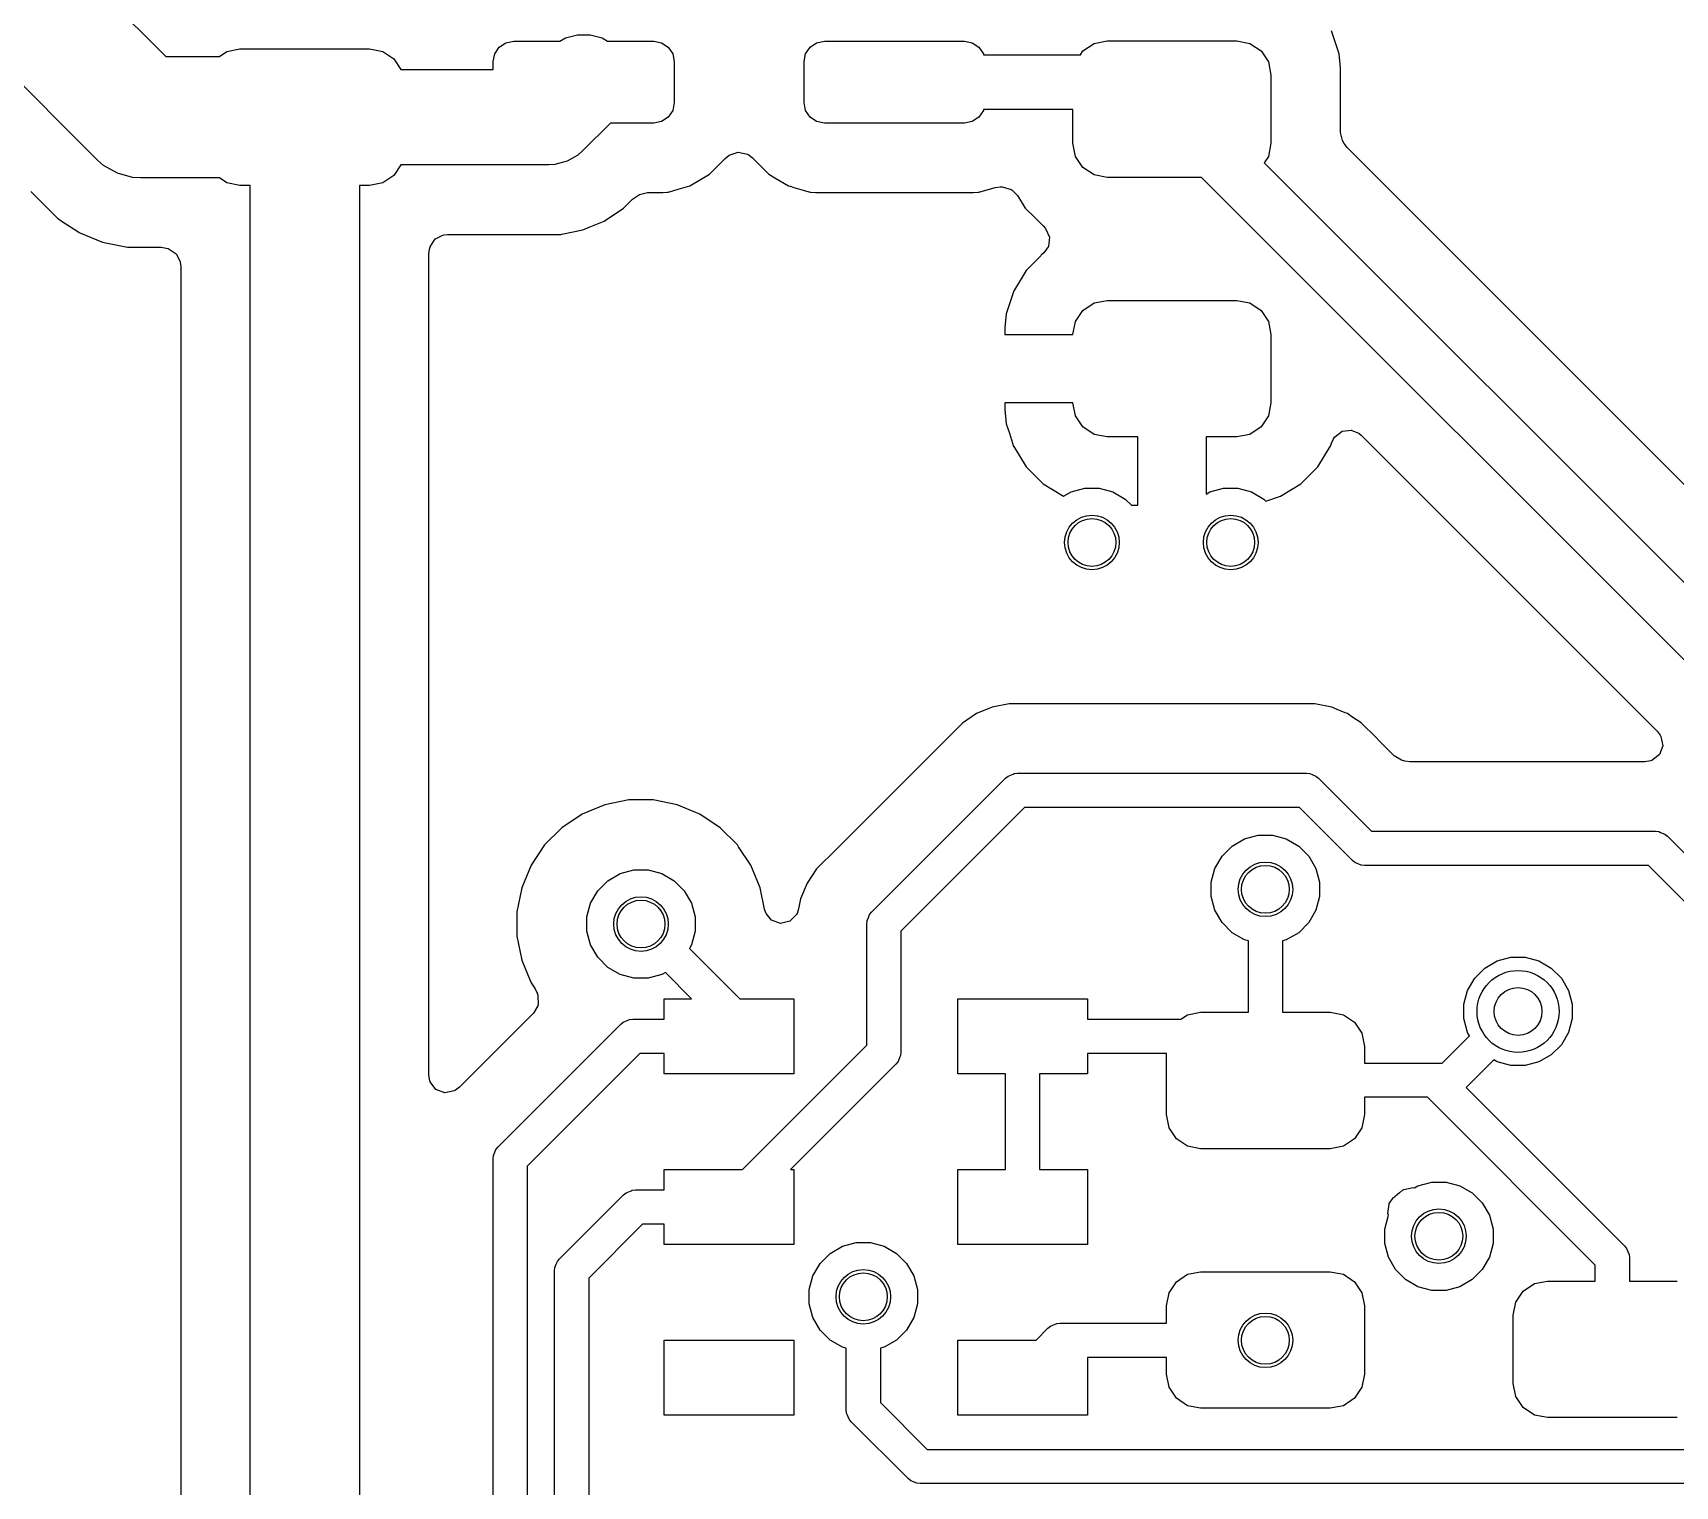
# Model space of a CAD drawing. Header units: inches. Extents: x -2.18 to 1.8, y 0.44 to 2.81.
# Drawn here: x -1.0453 to -0.5719, y 1.013 to 1.4319 of the extents above; entities that cross this region are included whole.
import ezdxf

# ---------------------------------------------------------------- set-up
doc = ezdxf.new("R2010")
doc.units = ezdxf.units.IN
doc.header["$MEASUREMENT"] = 0
doc.layers.add('BLACK', color=250, linetype='CONTINUOUS')

msp = doc.modelspace()

# ---------------------------------------------------------------- linework, layer by layer
at = {"layer": 'BLACK', "linetype": 'CONTINUOUS'}
for p, q in [((-1.03179, 1.44988), (-1.007, 1.4251)), ((-1.02663, 1.39522), (-1.06166, 1.43026)), ((-0.89336, 1.42951), (-0.89177, 1.43043)), ((-0.89177, 1.43043), (-0.88829, 1.43136)), ((-0.88829, 1.43136), (-0.8847, 1.43136)), ((-0.8847, 1.43136), (-0.88122, 1.43043)), ((-0.88122, 1.43043), (-0.87963, 1.42951)), ((-0.66878, 1.42582), (-0.67098, 1.43245)), ((-1.007, 1.4251), (-0.99155, 1.4251)), ((-0.99155, 1.4251), (-0.9894, 1.42653)), ((-0.9894, 1.42653), (-0.98563, 1.42728)), ((-0.98563, 1.42728), (-0.94823, 1.42728)), ((-0.94823, 1.42728), (-0.94446, 1.42653)), ((-0.94446, 1.42653), (-0.94127, 1.4244)), ((-0.91258, 1.4236), (-0.91213, 1.42586)), ((-0.91213, 1.42586), (-0.91085, 1.42778)), ((-0.91085, 1.42778), (-0.90893, 1.42906)), ((-0.90893, 1.42906), (-0.90667, 1.42951)), ((-0.90667, 1.42951), (-0.89336, 1.42951)), ((-0.87963, 1.42951), (-0.86632, 1.42951)), ((-0.86632, 1.42951), (-0.86406, 1.42906)), ((-0.86406, 1.42906), (-0.86214, 1.42778)), ((-0.86214, 1.42778), (-0.86086, 1.42586)), ((-0.86086, 1.42586), (-0.86041, 1.4236)), ((-0.82301, 1.4236), (-0.82256, 1.42586)), ((-0.82256, 1.42586), (-0.82128, 1.42778)), ((-0.82128, 1.42778), (-0.81937, 1.42906)), ((-0.81937, 1.42906), (-0.81711, 1.42951)), ((-0.81711, 1.42951), (-0.77675, 1.42951)), ((-0.77675, 1.42951), (-0.77449, 1.42906)), ((-0.77449, 1.42906), (-0.77258, 1.42778)), ((-0.77258, 1.42778), (-0.7713, 1.42586)), ((-0.7713, 1.42586), (-0.77124, 1.42557)), ((-0.77124, 1.42557), (-0.74335, 1.42557)), ((-0.74335, 1.42557), (-0.74259, 1.4267)), ((-0.74259, 1.4267), (-0.7394, 1.42884)), ((-0.7394, 1.42884), (-0.73563, 1.42959)), ((-0.73563, 1.42959), (-0.69823, 1.42959)), ((-0.69823, 1.42959), (-0.69446, 1.42884)), ((-0.69446, 1.42884), (-0.69127, 1.4267)), ((-0.69127, 1.4267), (-0.68914, 1.42351)), ((-0.66848, 1.42283), (-0.66878, 1.42582)), ((-0.66878, 1.42582), (-0.66878, 1.42582)), ((-0.94127, 1.4244), (-0.93925, 1.42138)), ((-0.93925, 1.42138), (-0.91258, 1.42138)), ((-0.91258, 1.42138), (-0.91258, 1.4236)), ((-0.86041, 1.4236), (-0.86041, 1.41179)), ((-0.82301, 1.41179), (-0.82301, 1.4236)), ((-0.68914, 1.42351), (-0.68839, 1.41974)), ((-0.66846, 1.4227), (-0.66848, 1.42283)), ((-0.66837, 1.42173), (-0.66846, 1.4227)), ((-0.66837, 1.40322), (-0.66837, 1.42173)), ((-0.66837, 1.42173), (-0.66837, 1.42173)), ((-0.66837, 1.42173), (-0.66837, 1.42173)), ((-0.68839, 1.41974), (-0.68839, 1.40006)), ((-0.86041, 1.41179), (-0.86086, 1.40953)), ((-0.82256, 1.40953), (-0.82301, 1.41179)), ((-0.86406, 1.40634), (-0.86632, 1.40589)), ((-0.86214, 1.40762), (-0.86406, 1.40634)), ((-0.86086, 1.40953), (-0.86214, 1.40762)), ((-0.82128, 1.40762), (-0.82256, 1.40953)), ((-0.81937, 1.40634), (-0.82128, 1.40762)), ((-0.81711, 1.40589), (-0.81937, 1.40634)), ((-0.77449, 1.40634), (-0.77675, 1.40589)), ((-0.77258, 1.40762), (-0.77449, 1.40634)), ((-0.7713, 1.40953), (-0.77258, 1.40762)), ((-0.77124, 1.40982), (-0.7713, 1.40953)), ((-0.74547, 1.40982), (-0.77124, 1.40982)), ((-0.74547, 1.40006), (-0.74547, 1.40982)), ((-0.87882, 1.40589), (-0.88685, 1.39785)), ((-0.86632, 1.40589), (-0.87882, 1.40589)), ((-0.77675, 1.40589), (-0.81711, 1.40589)), ((-0.66777, 1.40088), (-0.66837, 1.40322)), ((-0.88821, 1.39667), (-0.89132, 1.39487)), ((-0.88685, 1.39785), (-0.88821, 1.39667)), ((-0.84515, 1.39621), (-0.84456, 1.39664)), ((-0.84456, 1.39664), (-0.84196, 1.39755)), ((-0.84196, 1.39755), (-0.83929, 1.39692)), ((-0.83929, 1.39692), (-0.83907, 1.3968)), ((-0.83907, 1.3968), (-0.83895, 1.39673)), ((-0.83895, 1.39673), (-0.83788, 1.39586)), ((-0.74472, 1.39629), (-0.74547, 1.40006)), ((-0.68839, 1.40006), (-0.68914, 1.39629)), ((-0.66727, 1.39997), (-0.66777, 1.40088)), ((-0.66644, 1.39886), (-0.66727, 1.39997)), ((-0.54283, 1.27525), (-0.66644, 1.39886)), ((-1.02491, 1.39371), (-1.02663, 1.39522)), ((-1.02095, 1.39143), (-1.02491, 1.39371)), ((-0.93925, 1.39382), (-0.94127, 1.3908)), ((-0.89659, 1.39382), (-0.93925, 1.39382)), ((-0.8948, 1.39394), (-0.89659, 1.39382)), ((-0.89132, 1.39487), (-0.8948, 1.39394)), ((-0.8503, 1.39114), (-0.84574, 1.39571)), ((-0.84574, 1.39571), (-0.84515, 1.39621)), ((-0.83788, 1.39586), (-0.83786, 1.39588)), ((-0.83786, 1.39588), (-0.83775, 1.39578)), ((-0.83775, 1.39578), (-0.83775, 1.39578)), ((-0.83775, 1.39578), (-0.83312, 1.39114)), ((-0.74259, 1.3931), (-0.74472, 1.39629)), ((-0.7394, 1.39097), (-0.74259, 1.3931)), ((-0.68914, 1.39629), (-0.69036, 1.39446)), ((-0.69036, 1.39446), (-0.52854, 1.23265)), ((-1.01654, 1.39025), (-1.02095, 1.39143)), ((-1.01425, 1.3901), (-1.01654, 1.39025)), ((-0.99155, 1.3901), (-1.01425, 1.3901)), ((-0.9894, 1.38866), (-0.99155, 1.3901)), ((-0.98563, 1.38791), (-0.9894, 1.38866)), ((-0.98268, 1.38791), (-0.98563, 1.38791)), ((-0.98268, 0.7876), (-0.98268, 1.38791)), ((-0.94823, 1.38791), (-0.95118, 1.38791)), ((-0.95118, 1.38791), (-0.95118, 0.77185)), ((-0.94446, 1.38866), (-0.94823, 1.38791)), ((-0.94127, 1.3908), (-0.94446, 1.38866)), ((-0.85931, 1.38683), (-0.85728, 1.38742)), ((-0.85728, 1.38742), (-0.85594, 1.38781)), ((-0.85594, 1.38781), (-0.8503, 1.39114)), ((-0.83312, 1.39114), (-0.83312, 1.39114)), ((-0.83312, 1.39114), (-0.8314, 1.39012)), ((-0.8314, 1.39012), (-0.82748, 1.38781)), ((-0.82748, 1.38781), (-0.82699, 1.38766)), ((-0.82699, 1.38766), (-0.82591, 1.38735)), ((-0.82591, 1.38735), (-0.82591, 1.38735)), ((-0.82591, 1.38735), (-0.82591, 1.38735)), ((-0.82591, 1.38735), (-0.82327, 1.38658)), ((-0.77224, 1.38611), (-0.76789, 1.38737)), ((-0.76789, 1.38737), (-0.76651, 1.38756)), ((-0.76651, 1.38756), (-0.7659, 1.38756)), ((-0.7659, 1.38756), (-0.76326, 1.38678)), ((-0.73563, 1.39022), (-0.7394, 1.39097)), ((-0.70838, 1.39022), (-0.73563, 1.39022)), ((-0.53921, 1.22105), (-0.70838, 1.39022)), ((-1.04591, 1.38619), (-1.0434, 1.38368)), ((-1.0434, 1.38368), (-1.04072, 1.381)), ((-0.87505, 1.38134), (-0.87245, 1.38394)), ((-0.87245, 1.38394), (-0.87134, 1.38477)), ((-0.87134, 1.38477), (-0.87043, 1.38527)), ((-0.87043, 1.38527), (-0.86809, 1.38587)), ((-0.86809, 1.38587), (-0.8637, 1.38587)), ((-0.8637, 1.38587), (-0.86242, 1.38597)), ((-0.8637, 1.38587), (-0.8637, 1.38587)), ((-0.86242, 1.38597), (-0.86227, 1.38597)), ((-0.86227, 1.38597), (-0.86226, 1.38597)), ((-0.86226, 1.38597), (-0.8622, 1.38599)), ((-0.86226, 1.38597), (-0.86226, 1.38597)), ((-0.8622, 1.38599), (-0.86185, 1.38609)), ((-0.86185, 1.38609), (-0.86181, 1.38611)), ((-0.86181, 1.38611), (-0.85931, 1.38683)), ((-0.85931, 1.38683), (-0.85931, 1.38683)), ((-0.82327, 1.38658), (-0.82162, 1.38611)), ((-0.82162, 1.38611), (-0.82157, 1.38609)), ((-0.82157, 1.38609), (-0.82122, 1.38599)), ((-0.82122, 1.38599), (-0.82117, 1.38597)), ((-0.82117, 1.38597), (-0.82117, 1.38597)), ((-0.82117, 1.38597), (-0.82116, 1.38597)), ((-0.82116, 1.38597), (-0.821, 1.38597)), ((-0.821, 1.38597), (-0.81972, 1.38587)), ((-0.81972, 1.38587), (-0.81972, 1.38587)), ((-0.81972, 1.38587), (-0.77413, 1.38587)), ((-0.77413, 1.38587), (-0.77285, 1.38597)), ((-0.77413, 1.38587), (-0.77413, 1.38587)), ((-0.77285, 1.38597), (-0.7727, 1.38597)), ((-0.7727, 1.38597), (-0.77269, 1.38597)), ((-0.77269, 1.38597), (-0.77264, 1.38599)), ((-0.77269, 1.38597), (-0.77269, 1.38597)), ((-0.77264, 1.38599), (-0.77229, 1.38609)), ((-0.77229, 1.38609), (-0.77224, 1.38611)), ((-0.76326, 1.38678), (-0.76296, 1.38658)), ((-0.76296, 1.38658), (-0.76146, 1.38505)), ((-0.76146, 1.38505), (-0.75921, 1.38141)), ((-1.04072, 1.381), (-1.03935, 1.37964)), ((-1.03935, 1.37964), (-1.03817, 1.37845)), ((-1.03817, 1.37845), (-1.03713, 1.37776)), ((-1.03713, 1.37776), (-1.03713, 1.37776)), ((-1.03713, 1.37776), (-1.03713, 1.37776)), ((-1.03713, 1.37776), (-1.0321, 1.3744)), ((-0.88058, 1.37765), (-0.87505, 1.38134)), ((-0.75921, 1.38141), (-0.75921, 1.38141)), ((-0.75921, 1.38141), (-0.75921, 1.38141)), ((-0.75921, 1.38141), (-0.7566, 1.3788)), ((-0.7566, 1.3788), (-0.75425, 1.37645)), ((-1.0321, 1.3744), (-1.03199, 1.37433)), ((-1.03199, 1.37433), (-1.0318, 1.37426)), ((-1.0318, 1.37426), (-1.0252, 1.37152)), ((-0.92925, 1.37254), (-0.92709, 1.37362)), ((-0.92709, 1.37362), (-0.92679, 1.37369)), ((-0.92679, 1.37369), (-0.92575, 1.3738)), ((-0.92575, 1.3738), (-0.8931, 1.3738)), ((-0.8931, 1.3738), (-0.89279, 1.37389)), ((-0.89279, 1.37389), (-0.88674, 1.3751)), ((-0.88674, 1.3751), (-0.88493, 1.37584)), ((-0.88493, 1.37584), (-0.88058, 1.37765)), ((-0.75425, 1.37645), (-0.75407, 1.37626)), ((-0.75407, 1.37626), (-0.75342, 1.37553)), ((-0.75342, 1.37553), (-0.75223, 1.37305)), ((-0.75223, 1.37305), (-0.75257, 1.37032)), ((-1.0252, 1.37152), (-1.0252, 1.37152)), ((-1.0252, 1.37152), (-1.0252, 1.37152)), ((-1.0252, 1.37152), (-1.0252, 1.37152)), ((-1.0252, 1.37152), (-1.01854, 1.3702)), ((-1.01854, 1.3702), (-1.01806, 1.3701)), ((-1.01806, 1.3701), (-1.01798, 1.37008)), ((-1.01798, 1.37008), (-1.01795, 1.37008)), ((-1.01795, 1.37008), (-1.01795, 1.37008)), ((-1.01795, 1.37008), (-1.01795, 1.37008)), ((-1.01795, 1.37008), (-1.00828, 1.37008)), ((-1.00828, 1.37008), (-1.00691, 1.36988)), ((-1.00691, 1.36988), (-1.00631, 1.36971)), ((-1.00631, 1.36971), (-1.004, 1.36822)), ((-1.004, 1.36822), (-1.00396, 1.36817)), ((-0.93116, 1.36822), (-0.93096, 1.36959)), ((-0.93116, 1.32329), (-0.93116, 1.36822)), ((-0.93096, 1.36959), (-0.93082, 1.37008)), ((-0.93082, 1.37008), (-0.93079, 1.37018)), ((-0.93079, 1.37018), (-0.9293, 1.37249)), ((-0.9293, 1.37249), (-0.92925, 1.37254)), ((-0.7539, 1.36845), (-0.75468, 1.36778)), ((-0.75262, 1.37019), (-0.7539, 1.36845)), ((-0.75257, 1.37032), (-0.75262, 1.37019)), ((-1.00396, 1.36817), (-1.00287, 1.36601)), ((-1.00287, 1.36601), (-1.00281, 1.36571)), ((-1.00281, 1.36571), (-1.0027, 1.36467)), ((-1.0027, 1.36467), (-1.0027, 0.8132)), ((-0.75512, 1.36721), (-0.75895, 1.36338)), ((-0.75473, 1.36765), (-0.75512, 1.36721)), ((-0.75468, 1.36778), (-0.75473, 1.36765)), ((-0.76014, 1.36145), (-0.76236, 1.35785)), ((-0.75895, 1.36338), (-0.76014, 1.36145)), ((-0.76257, 1.3575), (-0.76474, 1.35095)), ((-0.76236, 1.35785), (-0.76257, 1.3575)), ((-0.76257, 1.3575), (-0.76257, 1.3575)), ((-0.74259, 1.3519), (-0.7394, 1.35403)), ((-0.7394, 1.35403), (-0.73563, 1.35478)), ((-0.73563, 1.35478), (-0.69823, 1.35478)), ((-0.69823, 1.35478), (-0.69446, 1.35403)), ((-0.69446, 1.35403), (-0.69127, 1.3519)), ((-0.76474, 1.35095), (-0.76516, 1.34691)), ((-0.76474, 1.35095), (-0.76474, 1.35095)), ((-0.74472, 1.34871), (-0.74259, 1.3519)), ((-0.69127, 1.3519), (-0.68914, 1.34871)), ((-0.76516, 1.34691), (-0.76516, 1.34691)), ((-0.76516, 1.34691), (-0.76516, 1.34691)), ((-0.76516, 1.34691), (-0.76516, 1.34494)), ((-0.76516, 1.34494), (-0.74547, 1.34494)), ((-0.74547, 1.34494), (-0.74472, 1.34871)), ((-0.68914, 1.34871), (-0.68839, 1.34494)), ((-0.68839, 1.34494), (-0.68839, 1.32526)), ((-0.93116, 1.13146), (-0.93116, 1.32329)), ((-0.74547, 1.32526), (-0.76516, 1.32526)), ((-0.76516, 1.32526), (-0.76516, 1.32329)), ((-0.76516, 1.32329), (-0.76474, 1.31924)), ((-0.74472, 1.32149), (-0.74547, 1.32526)), ((-0.74259, 1.3183), (-0.74472, 1.32149)), ((-0.68914, 1.32149), (-0.69127, 1.3183)), ((-0.68839, 1.32526), (-0.68914, 1.32149)), ((-0.76474, 1.31924), (-0.76474, 1.31924)), ((-0.76474, 1.31924), (-0.76474, 1.31924)), ((-0.76474, 1.31924), (-0.76382, 1.31647)), ((-0.76382, 1.31647), (-0.76258, 1.3127)), ((-0.7394, 1.31616), (-0.74259, 1.3183)), ((-0.73563, 1.31541), (-0.7394, 1.31616)), ((-0.69446, 1.31616), (-0.69823, 1.31541)), ((-0.69127, 1.3183), (-0.69446, 1.31616)), ((-0.67005, 1.31531), (-0.66791, 1.31704)), ((-0.66791, 1.31704), (-0.66517, 1.31733)), ((-0.66517, 1.31733), (-0.66504, 1.31731)), ((-0.66504, 1.31731), (-0.66305, 1.31647)), ((-0.66305, 1.31647), (-0.66299, 1.31643)), ((-0.66299, 1.31643), (-0.66239, 1.31592)), ((-0.76258, 1.3127), (-0.76257, 1.31269)), ((-0.76257, 1.31269), (-0.76257, 1.31269)), ((-0.76257, 1.31269), (-0.75895, 1.30682)), ((-0.72677, 1.31541), (-0.73563, 1.31541)), ((-0.72677, 1.29573), (-0.72677, 1.31541)), ((-0.69823, 1.31541), (-0.70709, 1.31541)), ((-0.70709, 1.31541), (-0.70709, 1.29894)), ((-0.67491, 1.30682), (-0.67129, 1.31269)), ((-0.67129, 1.31269), (-0.67128, 1.3127)), ((-0.67128, 1.3127), (-0.67125, 1.31279)), ((-0.67125, 1.31279), (-0.67098, 1.31361)), ((-0.67098, 1.31361), (-0.67036, 1.31486)), ((-0.67036, 1.31486), (-0.67005, 1.31531)), ((-0.66239, 1.31592), (-0.64065, 1.29417)), ((-0.75895, 1.30682), (-0.75407, 1.30194)), ((-0.67979, 1.30194), (-0.67491, 1.30682)), ((-0.75407, 1.30194), (-0.74819, 1.29831)), ((-0.68566, 1.29831), (-0.67979, 1.30194)), ((-0.74819, 1.29831), (-0.74819, 1.29831)), ((-0.74819, 1.29831), (-0.74818, 1.29831)), ((-0.74818, 1.29831), (-0.74603, 1.29955)), ((-0.74603, 1.29955), (-0.74206, 1.30061)), ((-0.74206, 1.30061), (-0.73794, 1.30061)), ((-0.73794, 1.30061), (-0.73397, 1.29955)), ((-0.73397, 1.29955), (-0.73041, 1.29749)), ((-0.73041, 1.29749), (-0.72865, 1.29573)), ((-0.70709, 1.29894), (-0.70603, 1.29955)), ((-0.70603, 1.29955), (-0.70206, 1.30061)), ((-0.70206, 1.30061), (-0.69794, 1.30061)), ((-0.69794, 1.30061), (-0.69397, 1.29955)), ((-0.69397, 1.29955), (-0.69041, 1.29749)), ((-0.69041, 1.29749), (-0.68985, 1.29693)), ((-0.68985, 1.29693), (-0.68566, 1.29831)), ((-0.68566, 1.29831), (-0.68566, 1.29831)), ((-0.72865, 1.29573), (-0.72677, 1.29573)), ((-0.72677, 1.29573), (-0.72677, 1.29573)), ((-0.64065, 1.29417), (-0.57707, 1.23059)), ((-0.76873, 1.23753), (-0.77327, 1.23565)), ((-0.76391, 1.23848), (-0.76873, 1.23753)), ((-0.76873, 1.23753), (-0.76873, 1.23753)), ((-0.759, 1.23848), (-0.76391, 1.23848)), ((-0.76391, 1.23848), (-0.76391, 1.23848)), ((-0.76391, 1.23848), (-0.76391, 1.23848)), ((-0.67572, 1.23848), (-0.759, 1.23848)), ((-0.6709, 1.23753), (-0.67572, 1.23848)), ((-0.67572, 1.23848), (-0.67572, 1.23848)), ((-0.67572, 1.23848), (-0.67572, 1.23848)), ((-0.6693, 1.23686), (-0.6709, 1.23753)), ((-0.6709, 1.23753), (-0.6709, 1.23753)), ((-0.6709, 1.23753), (-0.6709, 1.23753)), ((-0.66703, 1.23592), (-0.6693, 1.23686)), ((-0.6693, 1.23686), (-0.6693, 1.23686)), ((-0.66636, 1.23565), (-0.66703, 1.23592)), ((-0.77736, 1.23292), (-0.80292, 1.20735)), ((-0.77327, 1.23565), (-0.77736, 1.23292)), ((-0.77736, 1.23292), (-0.77736, 1.23292)), ((-0.77327, 1.23565), (-0.77327, 1.23565)), ((-0.66505, 1.23477), (-0.66636, 1.23565)), ((-0.66636, 1.23565), (-0.66636, 1.23565)), ((-0.66244, 1.23302), (-0.66505, 1.23477)), ((-0.66228, 1.23292), (-0.66244, 1.23302)), ((-0.66244, 1.23302), (-0.66244, 1.23302)), ((-0.66244, 1.23302), (-0.66244, 1.23302)), ((-0.6582, 1.22884), (-0.66228, 1.23292)), ((-0.66228, 1.23292), (-0.66228, 1.23292)), ((-0.65709, 1.22772), (-0.6582, 1.22884)), ((-0.65709, 1.22772), (-0.65709, 1.22772)), ((-0.65709, 1.22772), (-0.65709, 1.22772)), ((-0.65285, 1.22349), (-0.65709, 1.22772)), ((-0.57707, 1.23059), (-0.57624, 1.22948)), ((-0.57544, 1.2264), (-0.5764, 1.22383)), ((-0.57624, 1.22948), (-0.57602, 1.22909)), ((-0.57602, 1.22909), (-0.57544, 1.2264)), ((-0.65077, 1.22225), (-0.65285, 1.22349)), ((-0.64978, 1.22196), (-0.65077, 1.22225)), ((-0.6484, 1.22176), (-0.64978, 1.22196)), ((-0.58059, 1.22176), (-0.6484, 1.22176)), ((-0.57888, 1.22207), (-0.58059, 1.22176)), ((-0.5786, 1.22218), (-0.57888, 1.22207)), ((-0.5764, 1.22383), (-0.5786, 1.22218)), ((-0.5786, 1.22218), (-0.5786, 1.22218)), ((-0.80348, 1.17848), (-0.76494, 1.21702)), ((-0.76494, 1.21702), (-0.76419, 1.21764)), ((-0.76419, 1.21764), (-0.7627, 1.21825)), ((-0.76419, 1.21764), (-0.76419, 1.21764)), ((-0.7627, 1.21825), (-0.76242, 1.21837)), ((-0.76242, 1.21837), (-0.76146, 1.21846)), ((-0.76242, 1.21837), (-0.76242, 1.21837)), ((-0.76146, 1.21846), (-0.67818, 1.21846)), ((-0.67818, 1.21846), (-0.67722, 1.21837)), ((-0.67722, 1.21837), (-0.67722, 1.21837)), ((-0.67722, 1.21837), (-0.67722, 1.21837)), ((-0.67722, 1.21837), (-0.67544, 1.21764)), ((-0.67544, 1.21764), (-0.6747, 1.21702)), ((-0.6747, 1.21702), (-0.67297, 1.2153)), ((-0.67297, 1.2153), (-0.67134, 1.21366)), ((-0.67134, 1.21366), (-0.67134, 1.21366)), ((-0.67134, 1.21366), (-0.65942, 1.20174)), ((-0.88043, 1.20939), (-0.88694, 1.2067)), ((-0.87352, 1.21077), (-0.88043, 1.20939)), ((-0.88043, 1.20939), (-0.88043, 1.20939)), ((-0.86648, 1.21077), (-0.87352, 1.21077)), ((-0.87352, 1.21077), (-0.87352, 1.21077)), ((-0.87352, 1.21077), (-0.87352, 1.21077)), ((-0.85957, 1.20939), (-0.86648, 1.21077)), ((-0.86648, 1.21077), (-0.86648, 1.21077)), ((-0.86648, 1.21077), (-0.86648, 1.21077)), ((-0.85402, 1.20709), (-0.85957, 1.20939)), ((-0.85957, 1.20939), (-0.85957, 1.20939)), ((-0.85957, 1.20939), (-0.85957, 1.20939)), ((-0.85957, 1.20939), (-0.85957, 1.20939)), ((-0.80292, 1.20735), (-0.80636, 1.20392)), ((-0.75942, 1.20862), (-0.79508, 1.17296)), ((-0.68022, 1.20862), (-0.75942, 1.20862)), ((-0.6783, 1.2067), (-0.68022, 1.20862)), ((-0.8928, 1.20278), (-0.89778, 1.1978)), ((-0.88694, 1.2067), (-0.8928, 1.20278)), ((-0.88694, 1.2067), (-0.88694, 1.2067)), ((-0.88694, 1.2067), (-0.88694, 1.2067)), ((-0.85306, 1.2067), (-0.85402, 1.20709)), ((-0.8472, 1.20278), (-0.85306, 1.2067)), ((-0.85306, 1.2067), (-0.85306, 1.2067)), ((-0.85306, 1.2067), (-0.85306, 1.2067)), ((-0.84222, 1.1978), (-0.8472, 1.20278)), ((-0.80636, 1.20392), (-0.8159, 1.19437)), ((-0.66494, 1.19334), (-0.6783, 1.2067)), ((-0.6783, 1.2067), (-0.6783, 1.2067)), ((-0.89778, 1.1978), (-0.9017, 1.19194)), ((-0.84187, 1.19729), (-0.84222, 1.1978)), ((-0.84222, 1.1978), (-0.84222, 1.1978)), ((-0.84222, 1.1978), (-0.84222, 1.1978)), ((-0.69959, 1.19749), (-0.69603, 1.19955)), ((-0.69603, 1.19955), (-0.69206, 1.20061)), ((-0.69206, 1.20061), (-0.68794, 1.20061)), ((-0.68794, 1.20061), (-0.68397, 1.19955)), ((-0.68397, 1.19955), (-0.68041, 1.19749)), ((-0.65942, 1.20174), (-0.57757, 1.20174)), ((-0.57757, 1.20174), (-0.57661, 1.20165)), ((-0.57661, 1.20165), (-0.57661, 1.20165)), ((-0.57661, 1.20165), (-0.57609, 1.20143)), ((-0.57609, 1.20143), (-0.57484, 1.20091)), ((-0.57484, 1.20091), (-0.57484, 1.20091)), ((-0.57484, 1.20091), (-0.57409, 1.2003)), ((-0.57409, 1.2003), (-0.50031, 1.12653)), ((-0.8383, 1.19194), (-0.84187, 1.19729)), ((-0.81708, 1.19319), (-0.81881, 1.19146)), ((-0.8159, 1.19437), (-0.81708, 1.19319)), ((-0.70455, 1.19103), (-0.70249, 1.19459)), ((-0.70249, 1.19459), (-0.69959, 1.19749)), ((-0.68041, 1.19749), (-0.67751, 1.19459)), ((-0.67751, 1.19459), (-0.67545, 1.19103)), ((-0.66419, 1.19273), (-0.66494, 1.19334)), ((-0.9017, 1.19194), (-0.90439, 1.18543)), ((-0.9017, 1.19194), (-0.9017, 1.19194)), ((-0.9017, 1.19194), (-0.9017, 1.19194)), ((-0.87959, 1.18749), (-0.87603, 1.18955)), ((-0.87603, 1.18955), (-0.87206, 1.19061)), ((-0.87206, 1.19061), (-0.86794, 1.19061)), ((-0.86794, 1.19061), (-0.86397, 1.18955)), ((-0.86397, 1.18955), (-0.86041, 1.18749)), ((-0.83561, 1.18543), (-0.8383, 1.19194)), ((-0.8383, 1.19194), (-0.8383, 1.19194)), ((-0.8383, 1.19194), (-0.8383, 1.19194)), ((-0.81937, 1.1909), (-0.8221, 1.18681)), ((-0.81881, 1.19146), (-0.81937, 1.1909)), ((-0.70561, 1.18706), (-0.70455, 1.19103)), ((-0.67545, 1.19103), (-0.67439, 1.18706)), ((-0.66242, 1.192), (-0.66419, 1.19273)), ((-0.66419, 1.19273), (-0.66419, 1.19273)), ((-0.66146, 1.1919), (-0.66242, 1.192)), ((-0.57961, 1.1919), (-0.66146, 1.1919)), ((-0.50031, 1.11261), (-0.57961, 1.1919)), ((-0.90439, 1.18543), (-0.90577, 1.17852)), ((-0.90439, 1.18543), (-0.90439, 1.18543)), ((-0.88455, 1.18103), (-0.88249, 1.18459)), ((-0.88249, 1.18459), (-0.87959, 1.18749)), ((-0.86041, 1.18749), (-0.85751, 1.18459)), ((-0.85751, 1.18459), (-0.85545, 1.18103)), ((-0.83438, 1.17926), (-0.83561, 1.18543)), ((-0.8221, 1.18681), (-0.82398, 1.18228)), ((-0.8221, 1.18681), (-0.8221, 1.18681)), ((-0.70561, 1.18294), (-0.70561, 1.18706)), ((-0.67439, 1.18706), (-0.67439, 1.18294)), ((-0.88561, 1.17706), (-0.88455, 1.18103)), ((-0.85545, 1.18103), (-0.85439, 1.17706)), ((-0.83403, 1.17819), (-0.83438, 1.17926)), ((-0.82456, 1.17939), (-0.82502, 1.17808)), ((-0.82398, 1.18227), (-0.82456, 1.17939)), ((-0.82398, 1.18228), (-0.82398, 1.18227)), ((-0.82398, 1.18227), (-0.82398, 1.18227)), ((-0.70455, 1.17897), (-0.70561, 1.18294)), ((-0.70249, 1.17541), (-0.70455, 1.17897)), ((-0.67545, 1.17897), (-0.67751, 1.17541)), ((-0.67439, 1.18294), (-0.67545, 1.17897)), ((-0.90577, 1.17852), (-0.90577, 1.17852)), ((-0.90577, 1.17852), (-0.90577, 1.17148)), ((-0.88561, 1.17294), (-0.88561, 1.17706)), ((-0.85439, 1.17706), (-0.85439, 1.17294)), ((-0.83395, 1.178), (-0.83403, 1.17819)), ((-0.83236, 1.17607), (-0.83395, 1.178)), ((-0.82977, 1.17516), (-0.83236, 1.17607)), ((-0.82709, 1.17579), (-0.82977, 1.17516)), ((-0.82518, 1.17777), (-0.82709, 1.17579)), ((-0.82502, 1.17808), (-0.82518, 1.17777)), ((-0.80492, 1.175), (-0.80483, 1.17596)), ((-0.80492, 1.14011), (-0.80492, 1.175)), ((-0.80483, 1.17596), (-0.80481, 1.17601)), ((-0.80481, 1.17601), (-0.80444, 1.17689)), ((-0.80444, 1.17689), (-0.80409, 1.17773)), ((-0.80409, 1.17773), (-0.80348, 1.17848)), ((-0.80409, 1.17773), (-0.80409, 1.17773)), ((-0.69959, 1.17251), (-0.70249, 1.17541)), ((-0.67751, 1.17541), (-0.68041, 1.17251)), ((-0.90577, 1.17148), (-0.90577, 1.17148)), ((-0.90577, 1.17148), (-0.90577, 1.17148)), ((-0.90577, 1.17148), (-0.90439, 1.16457)), ((-0.88455, 1.16897), (-0.88561, 1.17294)), ((-0.85439, 1.17294), (-0.85545, 1.16897)), ((-0.79508, 1.17296), (-0.79508, 1.13807)), ((-0.69603, 1.17045), (-0.69959, 1.17251)), ((-0.69492, 1.17015), (-0.69603, 1.17045)), ((-0.69492, 1.14959), (-0.69492, 1.17015)), ((-0.68397, 1.17045), (-0.68508, 1.17015)), ((-0.68508, 1.17015), (-0.68508, 1.14959)), ((-0.68041, 1.17251), (-0.68397, 1.17045)), ((-0.88249, 1.16541), (-0.88455, 1.16897)), ((-0.87959, 1.16251), (-0.88249, 1.16541)), ((-0.85545, 1.16897), (-0.85602, 1.16798)), ((-0.85602, 1.16798), (-0.8415, 1.15346)), ((-0.62319, 1.16435), (-0.61922, 1.16542)), ((-0.61922, 1.16542), (-0.61511, 1.16542)), ((-0.61511, 1.16542), (-0.61114, 1.16435)), ((-0.90439, 1.16457), (-0.90439, 1.16457)), ((-0.90439, 1.16457), (-0.90439, 1.16457)), ((-0.90439, 1.16457), (-0.90244, 1.15986)), ((-0.87603, 1.16045), (-0.87959, 1.16251)), ((-0.87206, 1.15939), (-0.87603, 1.16045)), ((-0.86397, 1.16045), (-0.86794, 1.15939)), ((-0.86298, 1.16102), (-0.86397, 1.16045)), ((-0.85542, 1.15346), (-0.86298, 1.16102)), ((-0.62966, 1.15939), (-0.62675, 1.1623)), ((-0.62675, 1.1623), (-0.62319, 1.16435)), ((-0.61114, 1.16435), (-0.60758, 1.1623)), ((-0.60758, 1.1623), (-0.60467, 1.15939)), ((-0.90244, 1.15986), (-0.9017, 1.15806)), ((-0.9017, 1.15806), (-0.9017, 1.15806)), ((-0.9017, 1.15806), (-0.9017, 1.15806)), ((-0.9017, 1.15806), (-0.90051, 1.15629)), ((-0.90051, 1.15629), (-0.89991, 1.15503)), ((-0.86794, 1.15939), (-0.87206, 1.15939)), ((-0.63278, 1.15186), (-0.63171, 1.15583)), ((-0.63171, 1.15583), (-0.62966, 1.15939)), ((-0.60467, 1.15939), (-0.60262, 1.15583)), ((-0.60262, 1.15583), (-0.60155, 1.15186)), ((-0.89976, 1.15142), (-0.90101, 1.14926)), ((-0.89991, 1.15503), (-0.89973, 1.15445)), ((-0.89968, 1.1517), (-0.89976, 1.15142)), ((-0.89973, 1.15445), (-0.89968, 1.1517)), ((-0.89968, 1.1517), (-0.89968, 1.1517)), ((-0.86335, 1.14756), (-0.86335, 1.15346)), ((-0.86335, 1.15346), (-0.85542, 1.15346)), ((-0.8415, 1.15346), (-0.82594, 1.15346)), ((-0.82594, 1.15346), (-0.82594, 1.13181)), ((-0.7787, 1.13181), (-0.7787, 1.15346)), ((-0.7787, 1.15346), (-0.7413, 1.15346)), ((-0.7413, 1.15346), (-0.7413, 1.14756)), ((-0.63278, 1.14775), (-0.63278, 1.15186)), ((-0.60155, 1.15186), (-0.60155, 1.14775)), ((-0.90101, 1.14926), (-0.92233, 1.12794)), ((-0.9112, 1.11076), (-0.87584, 1.14612)), ((-0.87584, 1.14612), (-0.8751, 1.14673)), ((-0.8751, 1.14673), (-0.87332, 1.14746)), ((-0.87332, 1.14746), (-0.87236, 1.14756)), ((-0.87332, 1.14746), (-0.87332, 1.14746)), ((-0.87236, 1.14756), (-0.86335, 1.14756)), ((-0.7413, 1.14756), (-0.71438, 1.14756)), ((-0.71438, 1.14756), (-0.71247, 1.14884)), ((-0.71247, 1.14884), (-0.7087, 1.14959)), ((-0.7087, 1.14959), (-0.69492, 1.14959)), ((-0.68508, 1.14959), (-0.6713, 1.14959)), ((-0.6713, 1.14959), (-0.66753, 1.14884)), ((-0.66753, 1.14884), (-0.66434, 1.1467)), ((-0.66434, 1.1467), (-0.66221, 1.14351)), ((-0.63171, 1.14378), (-0.63278, 1.14775)), ((-0.60155, 1.14775), (-0.60262, 1.14378)), ((-0.66221, 1.14351), (-0.66146, 1.13974)), ((-0.63901, 1.13492), (-0.63114, 1.14279)), ((-0.63114, 1.14279), (-0.63171, 1.14378)), ((-0.60262, 1.14378), (-0.60467, 1.14022)), ((-0.87032, 1.13772), (-0.9028, 1.10525)), ((-0.86335, 1.13772), (-0.87032, 1.13772)), ((-0.86335, 1.13181), (-0.86335, 1.13772)), ((-0.84078, 1.10425), (-0.80492, 1.14011)), ((-0.79534, 1.1367), (-0.79591, 1.13534)), ((-0.79517, 1.13711), (-0.79534, 1.1367)), ((-0.79508, 1.13807), (-0.79517, 1.13711)), ((-0.79517, 1.13711), (-0.79517, 1.13711)), ((-0.71854, 1.13772), (-0.7413, 1.13772)), ((-0.7413, 1.13772), (-0.7413, 1.13181)), ((-0.71854, 1.12006), (-0.71854, 1.13772)), ((-0.66146, 1.13974), (-0.66146, 1.13492)), ((-0.60758, 1.13731), (-0.61114, 1.13525)), ((-0.60467, 1.14022), (-0.60758, 1.13731)), ((-0.82594, 1.13181), (-0.86335, 1.13181)), ((-0.79652, 1.13459), (-0.82686, 1.10425)), ((-0.79591, 1.13534), (-0.79652, 1.13459)), ((-0.79591, 1.13534), (-0.79591, 1.13534)), ((-0.76492, 1.13181), (-0.7787, 1.13181)), ((-0.76492, 1.10425), (-0.76492, 1.13181)), ((-0.7413, 1.13181), (-0.75508, 1.13181)), ((-0.75508, 1.13181), (-0.75508, 1.10425)), ((-0.66146, 1.13492), (-0.64125, 1.13492)), ((-0.64125, 1.13492), (-0.63901, 1.13492)), ((-0.62418, 1.13583), (-0.63215, 1.12786)), ((-0.62319, 1.13525), (-0.62418, 1.13583)), ((-0.61922, 1.13419), (-0.62319, 1.13525)), ((-0.61511, 1.13419), (-0.61922, 1.13419)), ((-0.61114, 1.13525), (-0.61511, 1.13419)), ((-0.93085, 1.12976), (-0.93116, 1.13146)), ((-0.93075, 1.12949), (-0.93085, 1.12976)), ((-0.93075, 1.12947), (-0.93075, 1.12949)), ((-0.9291, 1.12727), (-0.93075, 1.12947)), ((-0.93075, 1.12947), (-0.93075, 1.12947)), ((-0.92652, 1.12631), (-0.9291, 1.12727)), ((-0.92383, 1.12689), (-0.92652, 1.12631)), ((-0.92344, 1.12711), (-0.92383, 1.12689)), ((-0.92233, 1.12794), (-0.92344, 1.12711)), ((-0.63215, 1.12786), (-0.58652, 1.08223)), ((-0.64329, 1.12508), (-0.66146, 1.12508)), ((-0.66146, 1.12508), (-0.66146, 1.12006)), ((-0.59492, 1.07671), (-0.64329, 1.12508)), ((-0.71779, 1.11629), (-0.71854, 1.12006)), ((-0.66146, 1.12006), (-0.66221, 1.11629)), ((-0.71566, 1.1131), (-0.71779, 1.11629)), ((-0.71247, 1.11097), (-0.71566, 1.1131)), ((-0.66434, 1.1131), (-0.66753, 1.11097)), ((-0.66221, 1.11629), (-0.66434, 1.1131)), ((-0.91264, 1.10728), (-0.91254, 1.10824)), ((-0.91254, 1.10825), (-0.91232, 1.10879)), ((-0.91254, 1.10824), (-0.91254, 1.10825)), ((-0.91232, 1.10879), (-0.91181, 1.11002)), ((-0.91181, 1.11002), (-0.9112, 1.11076)), ((-0.91181, 1.11002), (-0.91181, 1.11002)), ((-0.7087, 1.11022), (-0.71247, 1.11097)), ((-0.6713, 1.11022), (-0.7087, 1.11022)), ((-0.66753, 1.11097), (-0.6713, 1.11022)), ((-0.91264, 0.83272), (-0.91264, 1.10728)), ((-0.9028, 1.10525), (-0.9028, 0.83476)), ((-0.86335, 1.09835), (-0.86335, 1.10425)), ((-0.86335, 1.10425), (-0.84078, 1.10425)), ((-0.82686, 1.10425), (-0.82594, 1.10425)), ((-0.82594, 1.10425), (-0.82594, 1.0826)), ((-0.7787, 1.0826), (-0.7787, 1.10425)), ((-0.7787, 1.10425), (-0.76492, 1.10425)), ((-0.75508, 1.10425), (-0.7413, 1.10425)), ((-0.7413, 1.10425), (-0.7413, 1.0826)), ((-0.65052, 1.09826), (-0.65012, 1.09848)), ((-0.65012, 1.09848), (-0.64743, 1.09907)), ((-0.64743, 1.09907), (-0.64736, 1.09906)), ((-0.64736, 1.09906), (-0.64705, 1.09896)), ((-0.64705, 1.09896), (-0.64603, 1.09955)), ((-0.64603, 1.09955), (-0.64206, 1.10061)), ((-0.64206, 1.10061), (-0.63794, 1.10061)), ((-0.63794, 1.10061), (-0.63397, 1.09955)), ((-0.63397, 1.09955), (-0.63041, 1.09749)), ((-0.89348, 1.07848), (-0.87505, 1.09691)), ((-0.87505, 1.09691), (-0.87431, 1.09752)), ((-0.87431, 1.09752), (-0.87288, 1.09811)), ((-0.87431, 1.09752), (-0.87431, 1.09752)), ((-0.87288, 1.09811), (-0.87253, 1.09825)), ((-0.87253, 1.09825), (-0.87157, 1.09835)), ((-0.87253, 1.09825), (-0.87253, 1.09825)), ((-0.87157, 1.09835), (-0.86335, 1.09835)), ((-0.6547, 1.09156), (-0.65436, 1.09429)), ((-0.65436, 1.09429), (-0.65431, 1.09441)), ((-0.65431, 1.09441), (-0.65303, 1.09616)), ((-0.65303, 1.09616), (-0.65287, 1.09629)), ((-0.65287, 1.09629), (-0.65282, 1.09633)), ((-0.65287, 1.09629), (-0.65287, 1.09629)), ((-0.65282, 1.09633), (-0.65265, 1.09647)), ((-0.65265, 1.09648), (-0.65262, 1.0965)), ((-0.65265, 1.09647), (-0.65265, 1.09648)), ((-0.65265, 1.09648), (-0.65265, 1.09648)), ((-0.65265, 1.09648), (-0.65265, 1.09648)), ((-0.65262, 1.0965), (-0.65247, 1.09664)), ((-0.65247, 1.09664), (-0.65139, 1.09758)), ((-0.65139, 1.09758), (-0.65137, 1.09755)), ((-0.65137, 1.09755), (-0.65052, 1.09826)), ((-0.63041, 1.09749), (-0.62751, 1.09459)), ((-0.62751, 1.09459), (-0.62545, 1.09103)), ((-0.65561, 1.08706), (-0.65455, 1.09103)), ((-0.65449, 1.09112), (-0.6547, 1.09156)), ((-0.65455, 1.09103), (-0.65449, 1.09112)), ((-0.62545, 1.09103), (-0.62439, 1.08706)), ((-0.86954, 1.0885), (-0.88508, 1.07296)), ((-0.86335, 1.0885), (-0.86954, 1.0885)), ((-0.86335, 1.0826), (-0.86335, 1.0885)), ((-0.65561, 1.08294), (-0.65561, 1.08706)), ((-0.62439, 1.08706), (-0.62439, 1.08294)), ((-0.82594, 1.0826), (-0.86335, 1.0826)), ((-0.8184, 1.07714), (-0.8155, 1.08005)), ((-0.8155, 1.08005), (-0.81194, 1.0821)), ((-0.81194, 1.0821), (-0.80797, 1.08317)), ((-0.80797, 1.08317), (-0.80386, 1.08317)), ((-0.80386, 1.08317), (-0.79988, 1.0821)), ((-0.79988, 1.0821), (-0.79632, 1.08005)), ((-0.79632, 1.08005), (-0.79342, 1.07714)), ((-0.7413, 1.0826), (-0.7787, 1.0826)), ((-0.65455, 1.07897), (-0.65561, 1.08294)), ((-0.62439, 1.08294), (-0.62545, 1.07897)), ((-0.58652, 1.08223), (-0.58591, 1.08148)), ((-0.58591, 1.08148), (-0.58517, 1.07971)), ((-0.58517, 1.07971), (-0.58517, 1.07971)), ((-0.58517, 1.07971), (-0.58508, 1.07875)), ((-0.89492, 1.075), (-0.89483, 1.07596)), ((-0.89492, 0.845), (-0.89492, 1.075)), ((-0.89483, 1.07596), (-0.89481, 1.07599)), ((-0.89481, 1.07599), (-0.89443, 1.07692)), ((-0.89443, 1.07692), (-0.89409, 1.07773)), ((-0.89409, 1.07773), (-0.89348, 1.07848)), ((-0.89409, 1.07773), (-0.89409, 1.07773)), ((-0.82046, 1.07358), (-0.8184, 1.07714)), ((-0.79342, 1.07714), (-0.79136, 1.07358)), ((-0.71247, 1.07403), (-0.7087, 1.07478)), ((-0.7087, 1.07478), (-0.6713, 1.07478)), ((-0.6713, 1.07478), (-0.66753, 1.07403)), ((-0.65249, 1.07541), (-0.65455, 1.07897)), ((-0.64959, 1.07251), (-0.65249, 1.07541)), ((-0.62751, 1.07541), (-0.63041, 1.07251)), ((-0.62545, 1.07897), (-0.62751, 1.07541)), ((-0.59492, 1.07209), (-0.59492, 1.07671)), ((-0.58508, 1.07875), (-0.58508, 1.07209)), ((-0.88508, 1.07296), (-0.88508, 0.84704)), ((-0.82152, 1.06961), (-0.82046, 1.07358)), ((-0.79136, 1.07358), (-0.7903, 1.06961)), ((-0.71779, 1.06871), (-0.71566, 1.0719)), ((-0.71566, 1.0719), (-0.71247, 1.07403)), ((-0.66753, 1.07403), (-0.66434, 1.0719)), ((-0.66434, 1.0719), (-0.66221, 1.06871)), ((-0.64603, 1.07045), (-0.64959, 1.07251)), ((-0.64206, 1.06939), (-0.64603, 1.07045)), ((-0.63397, 1.07045), (-0.63794, 1.06939)), ((-0.63041, 1.07251), (-0.63397, 1.07045)), ((-0.61566, 1.0692), (-0.61247, 1.07134)), ((-0.61247, 1.07134), (-0.6087, 1.07209)), ((-0.6087, 1.07209), (-0.59492, 1.07209)), ((-0.58508, 1.07209), (-0.5713, 1.07209)), ((-0.82152, 1.0655), (-0.82152, 1.06961)), ((-0.82046, 1.06153), (-0.82152, 1.0655)), ((-0.7903, 1.0655), (-0.79136, 1.06153)), ((-0.7903, 1.06961), (-0.7903, 1.0655)), ((-0.71854, 1.06494), (-0.71779, 1.06871)), ((-0.66221, 1.06871), (-0.66146, 1.06494)), ((-0.63794, 1.06939), (-0.64206, 1.06939)), ((-0.61854, 1.06224), (-0.61779, 1.06601)), ((-0.61779, 1.06601), (-0.61566, 1.0692)), ((-0.8184, 1.05797), (-0.82046, 1.06153)), ((-0.79136, 1.06153), (-0.79342, 1.05797)), ((-0.71854, 1.05992), (-0.71854, 1.06494)), ((-0.66146, 1.06494), (-0.66146, 1.04526)), ((-0.61854, 1.04256), (-0.61854, 1.06224)), ((-0.8155, 1.05506), (-0.8184, 1.05797)), ((-0.79342, 1.05797), (-0.79632, 1.05506)), ((-0.75613, 1.05504), (-0.75269, 1.05848)), ((-0.75269, 1.05848), (-0.75195, 1.05909)), ((-0.75195, 1.05909), (-0.75017, 1.05983)), ((-0.75017, 1.05983), (-0.74921, 1.05992)), ((-0.75017, 1.05983), (-0.75017, 1.05983)), ((-0.74921, 1.05992), (-0.71854, 1.05992)), ((-0.86335, 1.03339), (-0.86335, 1.05504)), ((-0.86335, 1.05504), (-0.82594, 1.05504)), ((-0.82594, 1.05504), (-0.82594, 1.03339)), ((-0.81194, 1.05301), (-0.8155, 1.05506)), ((-0.81083, 1.05271), (-0.81194, 1.05301)), ((-0.81083, 1.03501), (-0.81083, 1.05271)), ((-0.79988, 1.05301), (-0.80099, 1.05271)), ((-0.80099, 1.05271), (-0.80099, 1.03704)), ((-0.79632, 1.05506), (-0.79988, 1.05301)), ((-0.7787, 1.03339), (-0.7787, 1.05504)), ((-0.7787, 1.05504), (-0.75613, 1.05504)), ((-0.71854, 1.05008), (-0.7413, 1.05008)), ((-0.7413, 1.05008), (-0.7413, 1.03339)), ((-0.71854, 1.04526), (-0.71854, 1.05008)), ((-0.71779, 1.04149), (-0.71854, 1.04526)), ((-0.66146, 1.04526), (-0.66221, 1.04149)), ((-0.61779, 1.03879), (-0.61854, 1.04256)), ((-0.80099, 1.03704), (-0.78749, 1.02354)), ((-0.71566, 1.0383), (-0.71779, 1.04149)), ((-0.71247, 1.03616), (-0.71566, 1.0383)), ((-0.66434, 1.0383), (-0.66753, 1.03616)), ((-0.66221, 1.04149), (-0.66434, 1.0383)), ((-0.61566, 1.0356), (-0.61779, 1.03879)), ((-0.82594, 1.03339), (-0.86335, 1.03339)), ((-0.81074, 1.03404), (-0.81083, 1.03501)), ((-0.81074, 1.03404), (-0.81074, 1.03404)), ((-0.81056, 1.03361), (-0.81074, 1.03404)), ((-0.81, 1.03227), (-0.81056, 1.03361)), ((-0.80939, 1.03153), (-0.81, 1.03227)), ((-0.81, 1.03227), (-0.81, 1.03227)), ((-0.7413, 1.03339), (-0.7787, 1.03339)), ((-0.7087, 1.03541), (-0.71247, 1.03616)), ((-0.6713, 1.03541), (-0.7087, 1.03541)), ((-0.66753, 1.03616), (-0.6713, 1.03541)), ((-0.61247, 1.03347), (-0.61566, 1.0356)), ((-0.6087, 1.03272), (-0.61247, 1.03347)), ((-0.5713, 1.03272), (-0.6087, 1.03272)), ((-0.79301, 1.01514), (-0.80939, 1.03153)), ((-0.78749, 1.02354), (-0.54451, 1.02354)), ((-0.79226, 1.01453), (-0.79301, 1.01514)), ((-0.79049, 1.0138), (-0.79226, 1.01453)), ((-0.78953, 1.0137), (-0.79049, 1.0138)), ((-0.54655, 1.0137), (-0.78953, 1.0137))]:
    msp.add_line(p, q, dxfattribs=at)
at = {"layer": 'BLACK'}
for centre, radius in [((-0.74, 1.285), 0.00787), ((-0.7, 1.285), 0.00787), ((-0.69, 1.185), 0.00787), ((-0.87, 1.175), 0.00787), ((-0.61717, 1.1498), 0.01181), ((-0.64, 1.085), 0.00787), ((-0.80591, 1.06755), 0.00787), ((-0.69, 1.055), 0.00787)]:
    msp.add_circle(centre, radius, dxfattribs=at)
at = {"layer": 'WHITE'}
for centre in [(-0.74, 1.285), (-0.7, 1.285), (-0.69, 1.185), (-0.87, 1.175), (-0.61717, 1.1498), (-0.64, 1.085), (-0.80591, 1.06755), (-0.69, 1.055)]:
    msp.add_circle(centre, 0.00689, dxfattribs=at)

doc.saveas('drawing.dxf')
